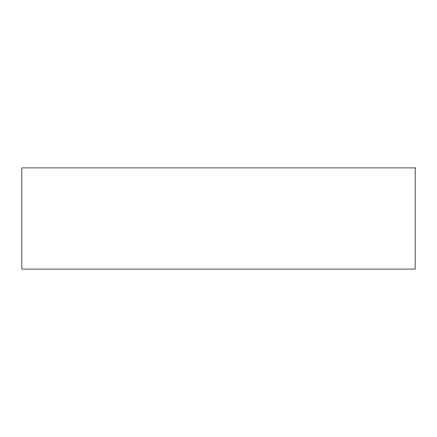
<?xml version="1.0" encoding="UTF-8"?>
<svg xmlns="http://www.w3.org/2000/svg" width="437" height="437" viewBox="0 0 437 437"><rect width="100%" height="100%" fill="white"/><g stroke="black" fill="none" stroke-linecap="round" stroke-linejoin="round"><path stroke-width="0.66" d="M415.15 167.917L21.85 167.917L21.85 269.083L415.15 269.083L415.15 167.917"/></g></svg>
